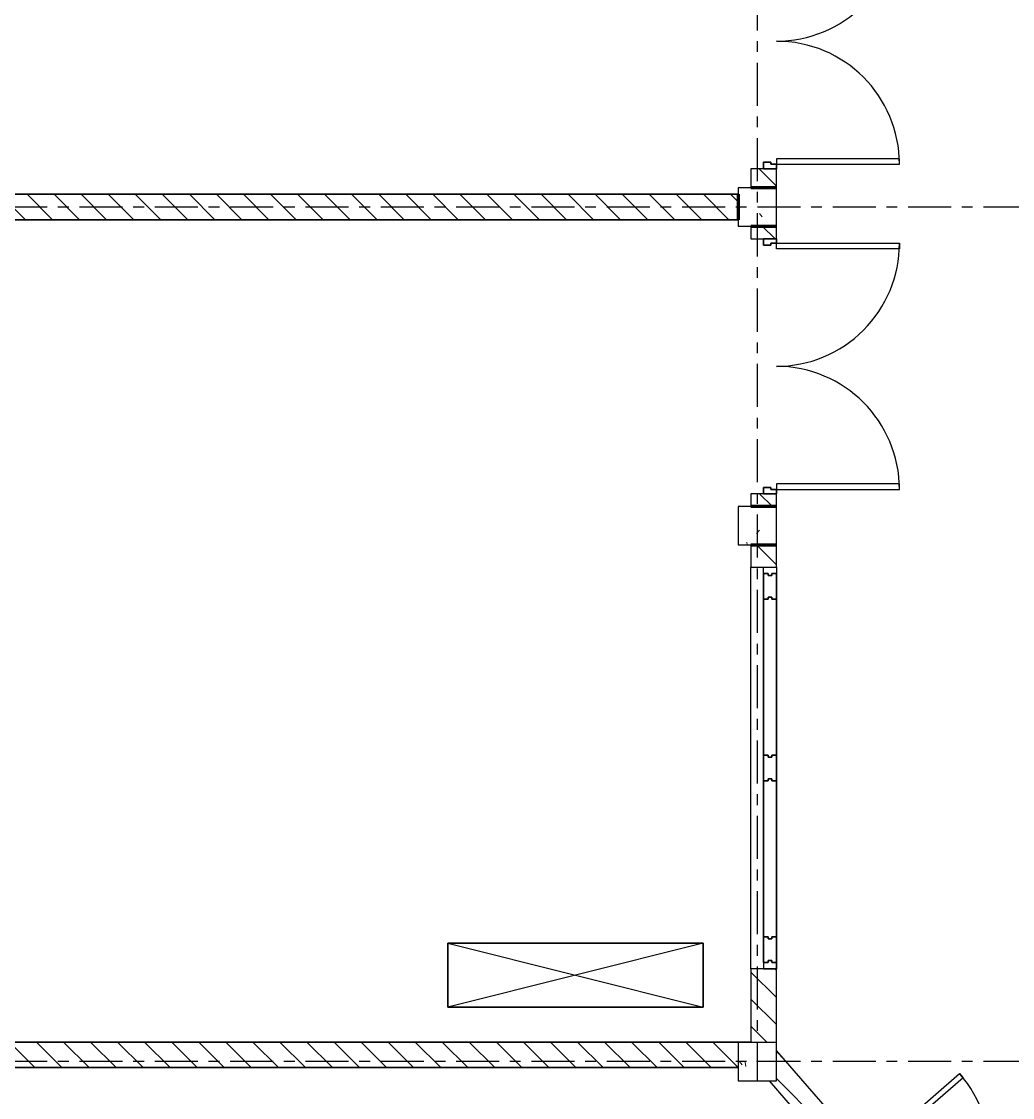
# Model space of a CAD drawing. Header units: millimetres. Extents: x -25371 to 2282244, y -90657 to 147824.
# Drawn here: x 2094679 to 2102450, y 26532 to 34970 of the extents above; entities that cross this region are included whole.
import ezdxf
from ezdxf.enums import TextEntityAlignment as Align

# ---------------------------------------------------------------- set-up
doc = ezdxf.new("R2010")
doc.units = ezdxf.units.MM
doc.linetypes.add('CENTER', pattern=[50.8, 31.75, -6.35, 6.35, -6.35])
doc.linetypes.add('TA_GL_000.90000', pattern=[2.475, 0.9, -0.225, 0.225, -0.225, 0.9])
for name, color, linetype in [('000 - 0_SYM_DWG_GRIDLINE_MAIN_COLOR_251', 7, 'Continuous'), ('000 - 0_SYM_DWG_SLOPE-SYM_TEXT_COLOR_3', 7, 'Continuous'), ('000 - EXISTING_BUILDING_MAIN_COLOR_1', 7, 'Continuous'), ('000 - EXISTING_BUILDING_MAIN_COLOR_251', 7, 'Continuous'), ('000 - GRID', 7, 'CENTER')]:
    doc.layers.add(name, color=color, linetype=linetype)
doc.styles.add('Arial', font='arial.ttf', dxfattribs={"height": 300})
doc.styles.add('TA', font='', dxfattribs={"height": 4.5})
doc.styles.get('TA').set_extended_font_data('Cordia New')
pattern_1 = [(45, (-24258.22, 8816.59), (-106.066, 106.066), [])]
pattern_2 = [(50, (-24258.2, 8816.6), (728.737, -63.756), [76.2, -838.2]), (355, (-24258.2, 8816.6), (-140.972, 764.228), [60.96, -670.56]), (100.451, (-24197.5, 8811.3), (587.77, 700.467), [64.76, -712.36]), (46.184, (-24258.2, 9019.8), (1084.316, -168.17), [114.3, -1257.3]), (96.636, (-24167.9, 9005.8), (949.61, 989.71), [97.14, -1068.54]), (351.184, (-24258.2, 9019.8), (949.62, 989.7), [91.44, -1005.84]), (21, (-24156.6, 8969), (606.458, -409.06), [76.2, -838.2]), (326, (-24156.6, 8969), (247.208, 736.753), [60.96, -670.56]), (71.451, (-24106.1, 8934.9), (853.668, 327.685), [64.76, -712.36]), (37.5, (-24258.22, 8816.59), (12.3547, 338.22), [33.528, -628.904, 33.528, -647.192, -673.1]), (37.5, (-24258.22, 8816.59), (12.3547, 338.22), [-1343.152, 33.528, -639.572]), (7.5, (-24258.2, 8816.6), (267.279, 400.722), [33.528, -354.584, 33.528, -613.664, -256.54]), (7.5, (-24258.2, 8816.6), (267.279, 400.722), [-1035.304, 33.528, -223.012]), (327.5, (-24484.78, 8816.59), (542.3633, -22.9153), [33.528, -220.472, 33.528, -758.952, -1051.56]), (327.5, (-24484.78, 8816.59), (542.3633, -22.9153), [-1046.48, 33.528, -1018.032]), (317.5, (-24586.4, 8816.6), (592.517, 101.707), [33.528, -296.672, 33.528, -492.76, -746.76]), (317.5, (-24586.4, 8816.6), (592.517, 101.707), [-856.488, 33.528, -713.232])]

# ---------------------------------------------------------------- blocks, each defined once
blk = doc.blocks.new('DPA_DR-DB-SW1 - D27_2000x2150 mm-5573033-2505-01 EGRESS LEVEL PLAN')
at = {"layer": '000 - EXISTING_BUILDING_MAIN_COLOR_251', "color": 7}
for p, q in [((-965, 1071.35), (-922, 1071.35)), ((-965, 106.35), (-965, 1071.35)), ((-922, 1071.35), (-922, 106.35)), ((922, 1071.35), (922, 106.35)), ((965, 1071.35), (922, 1071.35)), ((965, 106.35), (965, 1071.35)), ((-965, 106.35), (-1000, 106.35)), ((-1000, 106.35), (-1000, 6.35)), ((-922, 106.35), (-965, 106.35)), ((-965, 63.35), (-965, 106.35)), ((922, 106.35), (965, 106.35)), ((965, 106.35), (965, 63.35)), ((1000, 106.35), (965, 106.35)), ((1000, 6.35), (1000, 106.35)), ((-1000, 6.35), (-950, 6.35)), ((-950, 63.35), (-965, 63.35)), ((-950, 6.35), (-950, 63.35)), ((965, 63.35), (950, 63.35)), ((950, 63.35), (950, 6.35)), ((950, 6.35), (1000, 6.35))]:
    blk.add_line(p, q, dxfattribs=at)
at = {"layer": '000 - EXISTING_BUILDING_MAIN_COLOR_251', "color": 7, "lineweight": 35}
for p, q in [((-1000, 6.35), (-1000, 106.35)), ((-1000, 106.35), (-965, 106.35)), ((-965, 106.35), (-965, 63.35)), ((965, 63.35), (965, 106.35)), ((965, 106.35), (1000, 106.35)), ((1000, 106.35), (1000, 6.35)), ((-950, 6.35), (-1000, 6.35)), ((-965, 63.35), (-950, 63.35)), ((-950, 63.35), (-950, 6.35)), ((950, 6.35), (950, 63.35)), ((950, 63.35), (965, 63.35)), ((1000, 6.35), (950, 6.35))]:
    blk.add_line(p, q, dxfattribs=at)
at = {"layer": '000 - EXISTING_BUILDING_MAIN_COLOR_251', "color": 7}
for centre, start, end in [((-965, 106.35), 360, 90), ((965, 106.35), 90, 180)]:
    blk.add_arc(centre, 965, start, end, dxfattribs=at)
blk = doc.blocks.new('DPA_AC-BW - A33_3050H x 3150 W-5440962-2505-01 EGRESS LEVEL PLAN')
at = {"layer": '000 - EXISTING_BUILDING_MAIN_COLOR_1', "color": 7}
for p, q in [((-1575, 100), (-1525, 100)), ((-1575, 0), (-1575, 100)), ((-1525, 100), (-1525, 65)), ((-1525, 100), (-1325, 100)), ((-1525, 65), (-1525, 100)), ((-1525, 100), (-1525, 65)), ((-1325, 100), (-1525, 100)), ((-1325, 100), (-1325, 65)), ((-1325, 65), (-1325, 100)), ((-1324.8, 100), (-100, 100)), ((-1324.8, 65), (-1324.8, 100)), ((-1324.8, 100), (-1324.8, 65)), ((-100, 100), (-1324.8, 100)), ((-1324.8, 65), (-1324.8, 100)), ((-1324.8, 100), (-100, 100)), ((-100, 100), (-1324.8, 100)), ((-1324.8, 100), (-1324.8, 65)), ((-1324.8, 65), (-1324.8, 100)), ((-1324.8, 100), (-100, 100)), ((-100, 100), (-1324.8, 100)), ((-1324.8, 100), (-1324.8, 65)), ((-100, 100), (-1324.8, 100)), ((-1324.8, 100), (-1324.8, 65)), ((-1324.8, 100), (-1324.8, 65)), ((-100, 100), (-1324.8, 100)), ((-100, 100), (100, 100)), ((-100, 65), (-100, 100)), ((-100, 100), (-100, 65)), ((100, 100), (-100, 100)), ((-100, 100), (-100, 65)), ((-100, 65), (-100, 100)), ((-100, 100), (-100, 65)), ((-100, 65), (-100, 100)), ((-100, 100), (-100, 65)), ((-100, 65), (-100, 100)), ((-100, 65), (-100, 100)), ((-100, 65), (-100, 100)), ((100, 100), (100, 65)), ((100, 65), (100, 100)), ((100, 100), (1325, 100)), ((100, 65), (100, 100)), ((100, 100), (100, 65)), ((1325, 100), (100, 100)), ((100, 65), (100, 100)), ((100, 100), (1325, 100)), ((1325, 100), (100, 100)), ((100, 100), (100, 65)), ((100, 65), (100, 100)), ((100, 100), (1325, 100)), ((1325, 100), (100, 100)), ((100, 100), (100, 65)), ((1325, 100), (100, 100)), ((100, 100), (100, 65)), ((100, 100), (100, 65)), ((1325, 100), (100, 100)), ((1325, 100), (1525, 100)), ((1325, 65), (1325, 100)), ((1325, 100), (1325, 65)), ((1525, 100), (1325, 100)), ((1325, 100), (1325, 65)), ((1325, 65), (1325, 100)), ((1325, 100), (1325, 65)), ((1325, 65), (1325, 100)), ((1325, 100), (1325, 65)), ((1325, 65), (1325, 100)), ((1325, 65), (1325, 100)), ((1325, 65), (1325, 100)), ((1525, 100), (1525, 65)), ((1575, 100), (1525, 100)), ((1525, 100), (1525, 65)), ((1525, 65), (1525, 100)), ((1575, 0), (1575, 100)), ((-1525, 0), (-1575, 0)), ((-1525, 65), (-1510.2, 65)), ((-1510, 65), (-1525, 65)), ((-1525, 65), (-1510, 65)), ((-1525, 35), (-1525, 0)), ((-1510.2, 35), (-1525, 35)), ((-1525, 35), (-1510, 35)), ((-1525, 0), (-1525, 35)), ((-1525, 35), (-1525, 0)), ((-1510, 35), (-1525, 35)), ((-1510.2, 65), (-1510.2, 35)), ((-1510, 35), (-1510, 65)), ((-1510, 65), (-1510, 35)), ((-1340, 65), (-1340, 35)), ((-1325, 65), (-1340, 65)), ((-1340, 65), (-1325, 65)), ((-1340, 35), (-1340, 65)), ((-1340, 65), (-1324.8, 65)), ((-1340, 35), (-1340, 65)), ((-1340, 65), (-1340, 35)), ((-1324.8, 65), (-1340, 65)), ((-1340, 35), (-1340, 65)), ((-1340, 65), (-1324.8, 65)), ((-1324.8, 65), (-1340, 65)), ((-1340, 65), (-1340, 35)), ((-1340, 35), (-1340, 65)), ((-1340, 65), (-1324.8, 65)), ((-1324.8, 65), (-1340, 65)), ((-1340, 65), (-1340, 35)), ((-1324.8, 65), (-1340, 65)), ((-1340, 65), (-1340, 35)), ((-1340, 65), (-1340, 35)), ((-1324.8, 65), (-1340, 65)), ((-1340, 35), (-1325, 35)), ((-1325, 35), (-1340, 35)), ((-1324.8, 35), (-1340, 35)), ((-1340, 35), (-1324.8, 35)), ((-1324.8, 35), (-1340, 35)), ((-1340, 35), (-1324.8, 35)), ((-1324.8, 35), (-1340, 35)), ((-1340, 35), (-1324.8, 35)), ((-1340, 35), (-1324.8, 35)), ((-1340, 35), (-1324.8, 35)), ((-1325, 35), (-1325, 0)), ((-1325, 0), (-1325, 35)), ((-1324.8, 0), (-1324.8, 35)), ((-1324.8, 35), (-1324.8, 0)), ((-1324.8, 0), (-1324.8, 35)), ((-1324.8, 35), (-1324.8, 0)), ((-1324.8, 0), (-1324.8, 35)), ((-1324.8, 35), (-1324.8, 0)), ((-1324.8, 35), (-1324.8, 0)), ((-1324.8, 35), (-1324.8, 0)), ((-85, 65), (-100, 65)), ((-100, 65), (-85, 65)), ((-100, 65), (-85, 65)), ((-85, 65), (-100, 65)), ((-100, 65), (-85, 65)), ((-85, 65), (-100, 65)), ((-100, 65), (-85, 65)), ((-85, 65), (-100, 65)), ((-85, 65), (-100, 65)), ((-85, 65), (-100, 65)), ((-100, 35), (-85, 35)), ((-100, 0), (-100, 35)), ((-100, 35), (-100, 0)), ((-85, 35), (-100, 35)), ((-100, 35), (-100, 0)), ((-85, 35), (-100, 35)), ((-100, 0), (-100, 35)), ((-100, 35), (-85, 35)), ((-100, 35), (-100, 0)), ((-85, 35), (-100, 35)), ((-100, 35), (-85, 35)), ((-100, 0), (-100, 35)), ((-100, 35), (-100, 0)), ((-85, 35), (-100, 35)), ((-100, 35), (-85, 35)), ((-100, 0), (-100, 35)), ((-100, 35), (-85, 35)), ((-100, 0), (-100, 35)), ((-100, 0), (-100, 35)), ((-100, 35), (-85, 35)), ((-85, 35), (-85, 65)), ((-85, 65), (-85, 35)), ((-85, 65), (-85, 35)), ((-85, 35), (-85, 65)), ((-85, 65), (-85, 35)), ((-85, 35), (-85, 65)), ((-85, 65), (-85, 35)), ((-85, 35), (-85, 65)), ((-85, 35), (-85, 65)), ((-85, 35), (-85, 65)), ((85, 65), (85, 35)), ((100, 65), (85, 65)), ((85, 65), (100, 65)), ((85, 35), (85, 65)), ((85, 65), (100, 65)), ((85, 35), (85, 65)), ((85, 65), (85, 35)), ((100, 65), (85, 65)), ((85, 35), (85, 65)), ((85, 65), (100, 65)), ((100, 65), (85, 65)), ((85, 65), (85, 35)), ((85, 35), (85, 65)), ((85, 65), (100, 65)), ((100, 65), (85, 65)), ((85, 65), (85, 35)), ((100, 65), (85, 65)), ((85, 65), (85, 35)), ((85, 65), (85, 35)), ((100, 65), (85, 65)), ((85, 35), (100, 35)), ((100, 35), (85, 35)), ((100, 35), (85, 35)), ((85, 35), (100, 35)), ((100, 35), (85, 35)), ((85, 35), (100, 35)), ((100, 35), (85, 35)), ((85, 35), (100, 35)), ((85, 35), (100, 35)), ((85, 35), (100, 35)), ((100, 35), (100, 0)), ((100, 0), (100, 35)), ((100, 0), (100, 35)), ((100, 35), (100, 0)), ((100, 0), (100, 35)), ((100, 35), (100, 0)), ((100, 0), (100, 35)), ((100, 35), (100, 0)), ((100, 35), (100, 0)), ((100, 35), (100, 0)), ((1340, 65), (1325, 65)), ((1325, 65), (1340, 65)), ((1325, 65), (1340, 65)), ((1340, 65), (1325, 65)), ((1325, 65), (1340, 65)), ((1340, 65), (1325, 65)), ((1325, 65), (1340, 65)), ((1340, 65), (1325, 65)), ((1340, 65), (1325, 65)), ((1340, 65), (1325, 65)), ((1325, 35), (1340, 35)), ((1325, 0), (1325, 35)), ((1325, 35), (1325, 0)), ((1340, 35), (1325, 35)), ((1325, 35), (1325, 0)), ((1340, 35), (1325, 35)), ((1325, 35), (1340, 35)), ((1325, 0), (1325, 35)), ((1340, 35), (1325, 35)), ((1325, 35), (1325, 0)), ((1325, 0), (1325, 35)), ((1325, 35), (1340, 35)), ((1340, 35), (1325, 35)), ((1325, 35), (1325, 0)), ((1325, 0), (1325, 35)), ((1325, 35), (1340, 35)), ((1325, 0), (1325, 35)), ((1325, 35), (1340, 35)), ((1325, 35), (1340, 35)), ((1325, 0), (1325, 35)), ((1340, 35), (1340, 65)), ((1340, 65), (1340, 35)), ((1340, 65), (1340, 35)), ((1340, 35), (1340, 65)), ((1340, 65), (1340, 35)), ((1340, 35), (1340, 65)), ((1340, 65), (1340, 35)), ((1340, 35), (1340, 65)), ((1340, 35), (1340, 65)), ((1340, 35), (1340, 65)), ((1510, 65), (1510, 35)), ((1525, 65), (1510, 65)), ((1510, 65), (1525, 65)), ((1510, 35), (1510, 65)), ((1510, 35), (1525, 35)), ((1525, 35), (1510, 35)), ((1510.2, 65), (1510.2, 35)), ((1525, 65), (1510.2, 65)), ((1510.2, 35), (1525, 35)), ((1525, 35), (1525, 0)), ((1525, 35), (1525, 0)), ((1525, 0), (1525, 35)), ((-1325, 0), (-1525, 0)), ((-1525, 0), (-1325, 0)), ((-100, 0), (-1324.8, 0)), ((-1324.8, 0), (-100, 0)), ((-100, 0), (-1324.8, 0)), ((-1324.8, 0), (-100, 0)), ((-100, 0), (-1324.8, 0)), ((-1324.8, 0), (-100, 0)), ((-1324.8, 0), (-100, 0)), ((-1324.8, 0), (-100, 0)), ((100, 0), (-100, 0)), ((-100, 0), (100, 0)), ((1325, 0), (100, 0)), ((100, 0), (1325, 0)), ((1325, 0), (100, 0)), ((100, 0), (1325, 0)), ((1325, 0), (100, 0)), ((100, 0), (1325, 0)), ((100, 0), (1325, 0)), ((100, 0), (1325, 0)), ((1525, 0), (1325, 0)), ((1325, 0), (1525, 0)), ((1525, 0), (1575, 0))]:
    blk.add_line(p, q, dxfattribs=at)
blk = doc.blocks.new('DPA_DR-DB-SW1 - D27_2000x2150 mm-V80-2505-01 EGRESS LEVEL PLAN')
at = {"layer": '000 - EXISTING_BUILDING_MAIN_COLOR_251', "color": 7}
for p, q in [((-965, 1071.35), (-922, 1071.35)), ((-965, 106.35), (-965, 1071.35)), ((-922, 1071.35), (-922, 106.35)), ((922, 1071.35), (922, 106.35)), ((965, 1071.35), (922, 1071.35)), ((965, 106.35), (965, 1071.35)), ((-965, 106.35), (-1000, 106.35)), ((-1000, 106.35), (-1000, 6.35)), ((-922, 106.35), (-965, 106.35)), ((-965, 63.35), (-965, 106.35)), ((922, 106.35), (965, 106.35)), ((965, 106.35), (965, 63.35)), ((1000, 106.35), (965, 106.35)), ((1000, 6.35), (1000, 106.35)), ((-1000, 6.35), (-950, 6.35)), ((-950, 63.35), (-965, 63.35)), ((-950, 6.35), (-950, 63.35)), ((965, 63.35), (950, 63.35)), ((950, 63.35), (950, 6.35)), ((950, 6.35), (1000, 6.35))]:
    blk.add_line(p, q, dxfattribs=at)
at = {"layer": '000 - EXISTING_BUILDING_MAIN_COLOR_251', "color": 7, "lineweight": 35}
for p, q in [((-1000, 6.35), (-1000, 106.35)), ((-1000, 106.35), (-965, 106.35)), ((-965, 106.35), (-965, 63.35)), ((965, 63.35), (965, 106.35)), ((965, 106.35), (1000, 106.35)), ((1000, 106.35), (1000, 6.35)), ((-950, 6.35), (-1000, 6.35)), ((-965, 63.35), (-950, 63.35)), ((-950, 63.35), (-950, 6.35)), ((950, 6.35), (950, 63.35)), ((950, 63.35), (965, 63.35)), ((1000, 6.35), (950, 6.35))]:
    blk.add_line(p, q, dxfattribs=at)
at = {"layer": '000 - EXISTING_BUILDING_MAIN_COLOR_251', "color": 7}
for centre, start, end in [((-965, 106.35), 360, 90), ((965, 106.35), 90, 180)]:
    blk.add_arc(centre, 965, start, end, dxfattribs=at)
blk = doc.blocks.new('M_Concrete-Rectangular-Column - C1 300 x 300mm-V109-2505-01 EGRESS LEVEL PLAN')
at = {"layer": '000 - EXISTING_BUILDING_MAIN_COLOR_1', "lineweight": 9}
h = blk.add_hatch(dxfattribs=at)
h.set_pattern_fill('FP_33', style=0, pattern_type=2)
h.set_pattern_definition([(50, (-11855.14, 5516.5), (728.737, -63.756), [76.2, -838.2]), (355, (-11855.14, 5516.5), (-140.97, 764.228), [60.96, -670.56]), (100.451, (-11794.4, 5511.2), (587.77, 700.467), [64.76, -712.36]), (46.184, (-11855.1, 5719.7), (1084.316, -168.17), [114.3, -1257.3]), (96.636, (-11764.8, 5705.7), (949.61, 989.71), [97.14, -1068.54]), (351.184, (-11855.1, 5719.7), (949.62, 989.7), [91.44, -1005.84]), (21, (-11753.54, 5668.9), (606.458, -409.06), [76.2, -838.2]), (326, (-11753.54, 5668.9), (247.21, 736.753), [60.96, -670.56]), (71.451, (-11703, 5634.8), (853.67, 327.685), [64.76, -712.36]), (37.5, (-11855.14, 5516.5), (12.3547, 338.22), [33.528, -628.904, 33.528, -647.192, -673.1]), (37.5, (-11855.14, 5516.5), (12.3547, 338.22), [-1343.152, 33.528, -639.572]), (7.5, (-11855.14, 5516.5), (267.279, 400.722), [33.528, -354.584, 33.528, -613.664, -256.54]), (7.5, (-11855.14, 5516.5), (267.279, 400.722), [-1035.304, 33.528, -223.012]), (327.5, (-12081.7, 5516.5), (542.3633, -22.9153), [33.528, -220.472, 33.528, -1810.512]), (327.5, (-12081.7, 5516.5), (542.3633, -22.9153), [-287.528, -758.952, 33.528, -1018.032]), (317.5, (-12183.3, 5516.5), (592.517, 101.707), [33.528, -296.672, 33.528, -492.76, -746.76]), (317.5, (-12183.3, 5516.5), (592.517, 101.707), [-856.488, 33.528, -713.232])])
h.paths.add_polyline_path([(-150, -150), (150, -150), (150, 150), (-150, 150), (-150, -92.5)])
at = {"layer": '000 - EXISTING_BUILDING_MAIN_COLOR_1', "color": 7}
for p, q in [((150, 150), (-150, 150)), ((-150, 150), (-150, -150)), ((150, -150), (150, 150)), ((-150, -150), (150, -150))]:
    blk.add_line(p, q, dxfattribs=at)
blk = doc.blocks.new('A$C4b8f3cd2')
at = {"layer": '000 - EXISTING_BUILDING_MAIN_COLOR_251', "lineweight": 9}
h = blk.add_hatch(dxfattribs=at)
h.set_pattern_fill('FP_3', style=0, pattern_type=2)
h.set_pattern_definition(pattern_1)
h.paths.add_polyline_path([(-12250, 3350), (-12250, 12050), (-12450, 12050), (-12450, 3450.1), (-12253.1, 3450.1), (-12253.1, 3350)])
h = blk.add_hatch(dxfattribs=at)
h.set_pattern_fill('FP_3', style=0, pattern_type=2)
h.set_pattern_definition(pattern_1)
h.paths.add_polyline_path([(-5800, 3450.1), (-5600, 3450.1), (-5600, 11550), (-5800, 11550), (-5800, 3725.1)])
h.paths.add_polyline_path([(-5800, 11850), (-5600, 11850), (-5600, 12050), (-5800, 12050)])
h = blk.add_hatch(dxfattribs=at)
h.set_pattern_fill('FP_25', style=0, pattern_type=2)
h.set_pattern_definition(pattern_2)
h.paths.add_polyline_path([(-8350, 3150.1), (-8050, 3150.1), (-8050, 3450.1), (-8350, 3450.1), (-8350, 3350)])
h = blk.add_hatch(dxfattribs=at)
h.set_pattern_fill('FP_25', style=0, pattern_type=2)
h.set_pattern_definition(pattern_2)
h.paths.add_polyline_path([(-5850, 3150.1), (-5550, 3150.1), (-5550, 3450.1), (-5850, 3450.1), (-5850, 3350)])
h = blk.add_hatch(dxfattribs=at)
h.set_pattern_fill('FP_3', style=0, pattern_type=2)
h.set_pattern_definition(pattern_1)
h.paths.add_polyline_path([(-8003.5, 3150), (-7950, 3150), (-7950, 3350), (-8050, 3350), (-8050, 3150)])
h.paths.add_polyline_path([(-5950, 3150), (-5850, 3150), (-5850, 3350), (-5950, 3350), (-5950, 3193)])
h.paths.add_polyline_path([(-8525, 3150), (-8350, 3150.1), (-8350, 3350), (-8525, 3350), (-8525, 3250)])
h.paths.add_polyline_path([(-5400, 3150), (-5400, 3350), (-5550, 3350), (-5550, 3150)])
h.paths.add_polyline_path([(-12314.5, 3150), (-11675, 3150), (-11675, 3350), (-12253.1, 3350), (-12253.1, 3150.1), (-12314.3, 3150.1)])
h.paths.add_polyline_path([(-2208.3, 3150), (-150, 3150), (-150, 3350), (-3400, 3350), (-3400, 3150)])
h.paths.add_polyline_path([(6499.5, 3150), (6499.5, 3150), (6499.5, 3350), (4899.8, 3350), (4899.8, 3150), (6056.9, 3150)])
h.paths.add_polyline_path([(6849.5, 3150), (6849.5, 3350), (6799.5, 3350), (6799.5, 3150)])
h.paths.add_polyline_path([(650, 3150), (650, 3350), (150, 3350), (150, 3150), (650, 3150)])
h.paths.add_polyline_path([(3399.8, 3150), (3799.8, 3150), (3799.8, 3350), (2650, 3350), (2650, 3150)])
h = blk.add_hatch(dxfattribs=at)
h.set_pattern_fill('FP_3', style=0, pattern_type=2)
h.set_pattern_definition(pattern_1)
h.paths.add_polyline_path([(-17178.2, -1078), (-14612.2, 1152.6), (-14743.4, 1303.5), (-14894.4, 1172.3), (-14763.2, 1021.4), (-14989.6, 824.6), (-15120.8, 975.5), (-17309.5, -927.1), (-17179.9, -1076.1)])
h.paths.add_polyline_path([(-13102.8, 2464.7), (-12314.5, 3150.1), (-12553.1, 3150), (-12553.1, 3207.6), (-13234, 2615.7), (-13111.1, 2474.2)])
at = {"layer": '000 - EXISTING_BUILDING_MAIN_COLOR_1', "color": 7}
for p, q in [((-12450, 12050), (-12450, 3450.1)), ((-12450, 3450.1), (-12450, 12050)), ((-12250, 3350), (-12250, 12050)), ((-12250, 12050), (-12250, 3350)), ((-5800, 11550), (-5800, 3450.1)), ((-5800, 3450.1), (-5800, 11550)), ((-5600, 3450.1), (-5600, 11550)), ((-5600, 11550), (-5600, 3450.1)), ((-11474.9, 3725.1), (-11974.9, 5725.1)), ((-11474.9, 5725.1), (-11974.9, 3725.1)), ((-11974.9, 5725.1), (-11474.9, 5725.1)), ((-11974.9, 3725.1), (-11974.9, 5725.1)), ((-11974.9, 5725.1), (-11474.9, 5725.1)), ((-11974.9, 3725.1), (-11974.9, 5725.1)), ((-11474.9, 5725.1), (-11974.9, 5725.1)), ((-11974.9, 5725.1), (-11474.9, 5725.1)), ((-11974.9, 5725.1), (-11974.9, 3725.1)), ((-11974.9, 3725.1), (-11974.9, 5725.1)), ((-11474.9, 5725.1), (-11474.9, 3725.1)), ((-11474.9, 5725.1), (-11474.9, 3725.1)), ((-11474.9, 5725.1), (-11474.9, 3725.1)), ((-11474.9, 3725.1), (-11474.9, 5725.1)), ((-11474.9, 3725.1), (-11974.9, 3725.1)), ((-11474.9, 3725.1), (-11974.9, 3725.1)), ((-11974.9, 3725.1), (-11474.9, 3725.1)), ((-11474.9, 3725.1), (-11974.9, 3725.1)), ((-8050, 3450.1), (-8350, 3450.1)), ((-8350, 3450.1), (-8350, 3350)), ((-8050, 3350), (-8050, 3450.1)), ((-5800, 3450.1), (-5850, 3450.1)), ((-5850, 3450.1), (-5850, 3350)), ((-5550, 3450.1), (-5600, 3450.1)), ((-5550, 3350), (-5550, 3450.1)), ((-11675, 3350), (-12250, 3350)), ((-11675, 3250), (-11675, 3350)), ((-11675, 3350), (-8525, 3350)), ((-11675, 3150), (-11675, 3350)), ((-8350, 3350), (-8525, 3350)), ((-8525, 3350), (-8525, 3250)), ((-8525, 3350), (-8525, 3150)), ((-7950, 3350), (-8050, 3350)), ((-7950, 3250), (-7950, 3350)), ((-7950, 3150), (-7950, 3350)), ((-5850, 3350), (-5950, 3350)), ((-5950, 3350), (-5950, 3250)), ((-5950, 3350), (-5950, 3150)), ((-5400, 3350), (-5550, 3350)), ((-5400, 3250), (-5400, 3350)), ((-5400, 3150), (-5400, 3350)), ((-12553.1, 3207.6), (-13234, 2615.7)), ((-11675, 3150), (-11675, 3250)), ((-8525, 3250), (-8525, 3150)), ((-7950, 3150), (-7950, 3250)), ((-5950, 3250), (-5950, 3150)), ((-5400, 3150), (-5400, 3250)), ((-13102.8, 2464.7), (-12314.3, 3150.1)), ((-12450, 3150), (-11675, 3150)), ((-8525, 3150), (-11675, 3150)), ((-8525, 3150), (-8350, 3150)), ((-8350, 3150.1), (-8050, 3150.1)), ((-8050, 3150), (-7950, 3150)), ((-5950, 3150), (-5850, 3150)), ((-5850, 3150.1), (-5550, 3150.1)), ((-5550, 3150), (-5400, 3150))]:
    blk.add_line(p, q, dxfattribs=at)
at = {"layer": '000 - EXISTING_BUILDING_MAIN_COLOR_1', "color": 7, "lineweight": 9}
for p, q in [((-5800, 3450.1), (-5600, 3450.1)), ((-8350, 3250), (-8350, 3350)), ((-8050, 3350), (-8050, 3250)), ((-5850, 3250), (-5850, 3350)), ((-5550, 3350), (-5550, 3250)), ((-8350, 3150), (-8350, 3250)), ((-8050, 3250), (-8050, 3150)), ((-5850, 3150), (-5850, 3250)), ((-5550, 3250), (-5550, 3150))]:
    blk.add_line(p, q, dxfattribs=at)
at = {"layer": '000 - EXISTING_BUILDING_MAIN_COLOR_1', "color": 7, "lineweight": 100}
for p, q in [((-5600, 3450.1), (-5800, 3450.1)), ((-8350, 3350), (-8350, 3150.1)), ((-8050, 3150.1), (-8050, 3350)), ((-5850, 3350), (-5850, 3150.1)), ((-5550, 3150.1), (-5550, 3350))]:
    blk.add_line(p, q, dxfattribs=at)
at = {"layer": '000 - EXISTING_BUILDING_MAIN_COLOR_1', "color": 7, "lineweight": 100, "rotation": 8.934895195971333e-05}
blk.add_blockref('M_Concrete-Rectangular-Column - C1 300 x 300mm-V109-2505-01 EGRESS LEVEL PLAN', (-12403.1, 3300.1), dxfattribs=at)
at = {"layer": '000 - EXISTING_BUILDING_MAIN_COLOR_1', "color": 7, "rotation": 180}
blk.add_blockref('DPA_AC-BW - A33_3050H x 3150 W-5440962-2505-01 EGRESS LEVEL PLAN', (-10100, 3250), dxfattribs=at)
at = {"layer": '000 - EXISTING_BUILDING_MAIN_COLOR_251', "color": 7}
for name, p, rotation in [('DPA_DR-DB-SW1 - D27_2000x2150 mm-5573033-2505-01 EGRESS LEVEL PLAN', (-6950, 3256.3), 180), ('DPA_DR-DB-SW1 - D27_2000x2150 mm-5573033-2505-01 EGRESS LEVEL PLAN', (-4400, 3256.3), 180), ('DPA_DR-DB-SW1 - D27_2000x2150 mm-V80-2505-01 EGRESS LEVEL PLAN', (-13927.3, 1888.9), 221.0000386161327)]:
    blk.add_blockref(name, p, dxfattribs=dict(at, rotation=rotation))
blk = doc.blocks.new('*U332')
at = {"layer": '000 - 0_SYM_DWG_GRIDLINE_MAIN_COLOR_251', "color": 7, "linetype": 'ByBlock', "ltscale": 5}
blk.add_line((2, 0), (-307.66, 0), dxfattribs=at)
at = {"color": 7, "style": 'TA', "flags": 1}
blk.add_attdef('LOCATION', (6, -6), '', height=4.5, rotation=270, dxfattribs=at)
at = {"layer": '000 - 0_SYM_DWG_SLOPE-SYM_TEXT_COLOR_3', "color": 7, "style": 'Arial'}
blk.add_attdef('GRID-HEAD', text='', height=4, rotation=270, dxfattribs=at).set_placement((21.74, 0), align=Align.MIDDLE_CENTER)
blk = doc.blocks.new('*U334')
at = {"layer": '000 - 0_SYM_DWG_GRIDLINE_MAIN_COLOR_251', "color": 7, "linetype": 'ByBlock', "ltscale": 5}
blk.add_line((2, 0), (-340.67, 0), dxfattribs=at)
at = {"layer": '000 - 0_SYM_DWG_GRIDLINE_MAIN_COLOR_251', "color": 7}
blk.add_point((-338.67, 0), dxfattribs=at)
at = {"color": 7, "style": 'TA', "flags": 1}
blk.add_attdef('LOCATION', (6, -6), '', height=4.5, rotation=270, dxfattribs=at)
at = {"layer": '000 - 0_SYM_DWG_SLOPE-SYM_TEXT_COLOR_3', "color": 7, "style": 'Arial'}
blk.add_attdef('GRID-HEAD', text='', height=4, rotation=360, dxfattribs=at).set_placement((21.74, 0), align=Align.MIDDLE_CENTER)
blk = doc.blocks.new('C-1-VS01_REV00_20260615-121114_LOPF_DIMS')
at = {"layer": '000 - GRID', "color": 7, "linetype": 'TA_GL_000.90000', "xscale": 75, "yscale": 75, "zscale": 75, "rotation": 90}
for p in [(-12400, 13780), (-5700, 13780)]:
    blk.add_blockref('*U332', p, dxfattribs=at)
at = {"layer": '000 - GRID', "color": 7, "linetype": 'TA_GL_000.90000', "xscale": 75, "yscale": 75, "zscale": 75}
blk.add_blockref('*U334', (13000, 3300), dxfattribs=at)

msp = doc.modelspace()

# ---------------------------------------------------------------- block references
at = {"color": 7, "rotation": 89.99999999999999}
for name in ['C-1-VS01_REV00_20260615-121114_LOPF_DIMS', 'A$C4b8f3cd2']:
    msp.add_blockref(name, (2103748.229, 39215.793), dxfattribs=at)

doc.saveas('drawing.dxf')
